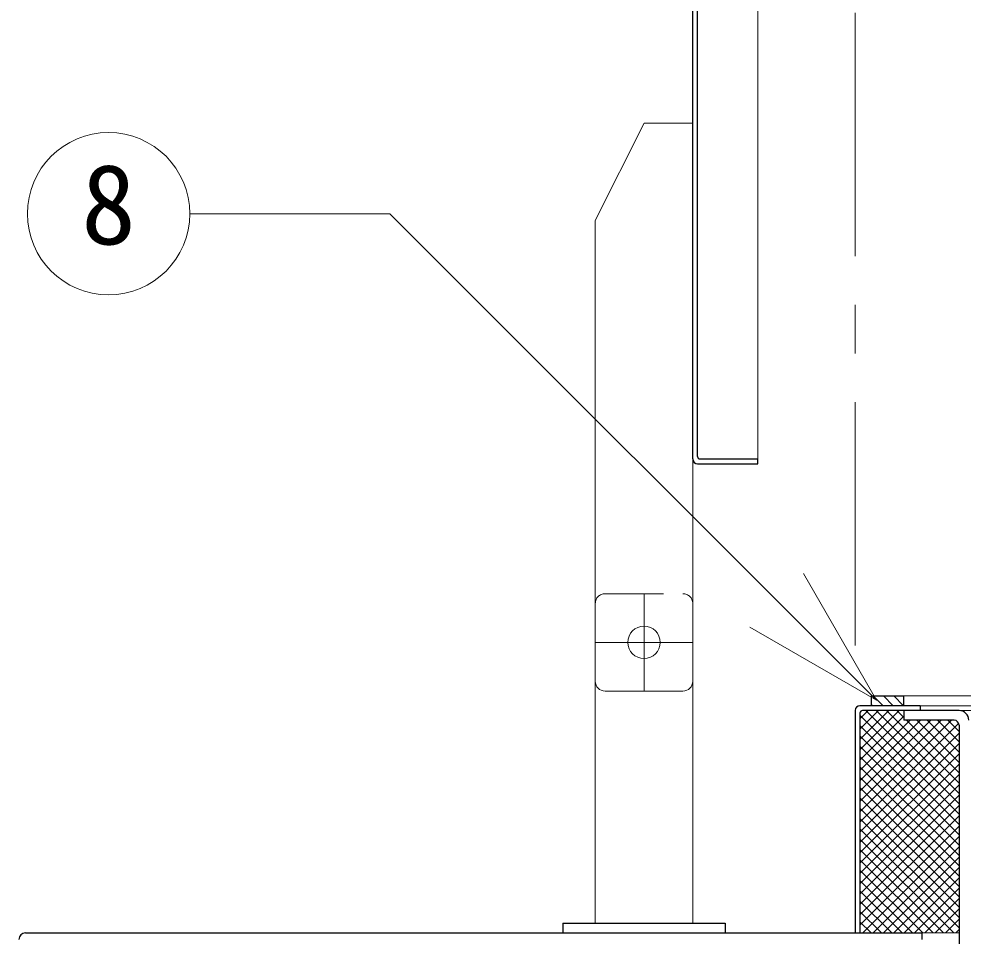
# Model space of a CAD drawing. Units: millimetres at full size, sheet at 1:15; details may follow other scales. Extents: x -3044 to 3031, y -2085 to 2130.
# Drawn here: x -2724 to -2433.2, y -381 to -98.4 of the extents above; entities that cross this region are included whole.
import ezdxf
from ezdxf.enums import TextEntityAlignment as Align

# ---------------------------------------------------------------- set-up
doc = ezdxf.new("R2010")
doc.units = ezdxf.units.MM
doc.header["$LTSCALE"] = 15
doc.linetypes.add('CHAIN1', pattern=[8, 5, -1, 1, -1])
doc.linetypes.add('DASHED1', pattern=[1.8, 1.2, -0.6])
doc.layers.add('0-0', color=4, linetype='Continuous', lineweight=9)
doc.styles.add('ＭＳ ゴシック', font='')
doc.styles.get('ＭＳ ゴシック').set_extended_font_data('MS Gothic')

msp = doc.modelspace()

# ---------------------------------------------------------------- linework, layer by layer
at = {"layer": '0-0'}
for p, q in [((-2496.5, -233.96), (-2496.5, 203.04)), ((-2546.5, -376.96), (-2546.5, -302.46)), ((-2516.5, -376.96), (-2516.5, -302.46)), ((-2460.91, -306.96), (-2457.91, -309.96)), ((-2457.73, -306.96), (-2454.73, -309.96)), ((-2454.55, -306.96), (-2451.55, -309.96)), ((-2285.65, -306.96), (-2451.5, -306.96)), ((-2461.5, -309.55), (-2461.1, -309.96)), ((-2285.96, -309.96), (-2446.5, -309.96)), ((-2465, -323.53), (-2452.93, -311.46)), ((-2465, -320.34), (-2456.11, -311.46)), ((-2465, -317.16), (-2459.29, -311.46)), ((-2465, -313.98), (-2462.48, -311.46)), ((-2465, -312.87), (-2434.5, -343.37)), ((-2465, -326.71), (-2451.5, -313.21)), ((-2463.23, -311.46), (-2434.5, -340.19)), ((-2460.05, -311.46), (-2434.5, -337.01)), ((-2456.87, -311.46), (-2434.5, -333.82)), ((-2453.68, -311.46), (-2451.5, -313.64)), ((-2286.11, -311.46), (-2434.5, -311.46)), ((-2465, -342.62), (-2436.84, -314.46)), ((-2465, -339.44), (-2440.02, -314.46)), ((-2465, -336.25), (-2443.2, -314.46)), ((-2465, -333.07), (-2446.38, -314.46)), ((-2465, -329.89), (-2449.57, -314.46)), ((-2465, -345.8), (-2434.6, -315.4)), ((-2465, -316.05), (-2434.5, -346.55)), ((-2450.68, -314.46), (-2434.5, -330.64)), ((-2447.5, -314.46), (-2434.5, -327.46)), ((-2444.32, -314.46), (-2434.5, -324.28)), ((-2441.14, -314.46), (-2434.5, -321.1)), ((-2437.96, -314.46), (-2434.5, -317.92)), ((-2465, -348.98), (-2434.5, -318.48)), ((-2465, -319.23), (-2434.5, -349.73)), ((-2465, -352.16), (-2434.5, -321.66)), ((-2465, -322.42), (-2434.5, -352.92)), ((-2465, -355.34), (-2434.5, -324.84)), ((-2465, -325.6), (-2434.5, -356.1)), ((-2465, -358.53), (-2434.5, -328.03)), ((-2465, -328.78), (-2434.5, -359.28)), ((-2465, -361.71), (-2434.5, -331.21)), ((-2465, -331.96), (-2434.5, -362.46)), ((-2465, -364.89), (-2434.5, -334.39)), ((-2465, -335.14), (-2434.5, -365.64)), ((-2465, -368.07), (-2434.5, -337.57)), ((-2465, -338.33), (-2434.5, -368.83)), ((-2465, -371.25), (-2434.5, -340.75)), ((-2465, -341.51), (-2434.5, -372.01)), ((-2465, -374.44), (-2434.5, -343.94)), ((-2465, -344.69), (-2434.5, -375.19)), ((-2465, -377.62), (-2434.5, -347.12)), ((-2465, -347.87), (-2434.5, -378.37)), ((-2465, -351.05), (-2436.1, -379.96)), ((-2464.15, -379.96), (-2434.5, -350.3)), ((-2465, -354.24), (-2439.28, -379.96)), ((-2460.97, -379.96), (-2434.5, -353.48)), ((-2465, -357.42), (-2442.46, -379.96)), ((-2457.79, -379.96), (-2434.5, -356.66)), ((-2454.61, -379.96), (-2434.5, -359.85)), ((-2465, -360.6), (-2445.64, -379.96)), ((-2451.43, -379.96), (-2434.5, -363.03)), ((-2465, -363.78), (-2448.82, -379.96)), ((-2448.24, -379.96), (-2434.5, -366.21)), ((-2465, -366.96), (-2452.01, -379.96)), ((-2465, -370.15), (-2455.19, -379.96)), ((-2445.06, -379.96), (-2434.5, -369.39)), ((-2465, -373.33), (-2458.37, -379.96)), ((-2441.88, -379.96), (-2434.5, -372.57)), ((-2465, -376.51), (-2461.55, -379.96)), ((-2438.7, -379.96), (-2434.5, -375.76)), ((-2465, -379.69), (-2464.73, -379.96)), ((-2434.5, -379.96), (-2446, -379.96)), ((-2435.52, -379.96), (-2434.5, -378.94))]:
    msp.add_line(p, q, dxfattribs=at)
at = {"layer": '0-0', "linetype": 'CHAIN1'}
for p, q in [((-2466.5, -291.46), (-2466.5, 200.04)), ((-2531.5, -275.46), (-2531.5, -305.46)), ((-2546.5, -290.46), (-2516.5, -290.46))]:
    msp.add_line(p, q, dxfattribs=at)
at = {"layer": '0-0', "color": 5, "lineweight": 25}
for p, q in [((-2515, -233.21), (-2515, 181.54)), ((-2515, -235.46), (-2496.5, -235.46)), ((-2514.25, -233.96), (-2496.5, -233.96)), ((-2496.5, -235.46), (-2496.5, -233.96)), ((-2461.5, -306.96), (-2451.5, -306.96)), ((-2461.5, -309.96), (-2461.5, -306.96)), ((-2451.5, -309.96), (-2451.5, -306.96)), ((-2446.5, -309.96), (-2465, -309.96)), ((-2446.5, -309.96), (-2446.5, -311.46)), ((-2466.5, -311.46), (-2466.5, -379.96)), ((-2465, -312.21), (-2465, -379.96)), ((-2434.5, -311.46), (-2464.25, -311.46)), ((-2451.5, -311.46), (-2451.5, -314.46)), ((-2436, -314.46), (-2451.5, -314.46)), ((-2434.5, -315.96), (-2434.5, -407.46)), ((-2556.5, -376.96), (-2506.5, -376.96)), ((-2556.5, -376.96), (-2556.5, -379.96)), ((-2506.5, -376.96), (-2506.5, -379.96)), ((-2722, -379.96), (-2446, -379.96)), ((-2446, -379.96), (-2446, -381.96))]:
    msp.add_line(p, q, dxfattribs=at)
at = {"layer": '0-0', "color": 7, "lineweight": 18}
for p, q in [((-2531.5, -130.46), (-2546.5, -160.46)), ((-2531.5, -130.46), (-2516.5, -130.46)), ((-2671.37, -158.39), (-2609.75, -158.39)), ((-2459.9, -308.23), (-2609.75, -158.39)), ((-2546.5, -160.46), (-2546.5, -302.46)), ((-2516.5, -233.96), (-2516.5, -302.46)), ((-2459.9, -308.23), (-2482.4, -269.26)), ((-2459.9, -308.23), (-2498.87, -285.73)), ((-2519.5, -305.46), (-2543.5, -305.46))]:
    msp.add_line(p, q, dxfattribs=at)
at = {"layer": '0-0', "linetype": 'DASHED1'}
msp.add_line((-2543.5, -275.46), (-2519.5, -275.46), dxfattribs=at)
at = {"layer": '0-0', "color": 5, "lineweight": 25}
msp.add_lwpolyline([(-2516.5, -233.96), (-2516.5, 181.54), (-2515, 181.54)], dxfattribs=at)
at = {"layer": '0-0', "color": 7, "lineweight": 18}
for centre, radius in [((-2696.37, -158.39), 25), ((-2531.5, -290.46), 5)]:
    msp.add_circle(centre, radius, dxfattribs=at)
at = {"layer": '0-0', "color": 5, "lineweight": 25}
for centre, radius, start, end in [((-2515, -233.96), 1.5, 180, 270), ((-2514.25, -233.21), 0.75, 180, 270), ((-2465, -311.46), 1.5, 90, 180), ((-2464.25, -312.21), 0.75, 90, 180), ((-2434.5, -314.46), 3, 0, 90), ((-2436, -315.96), 1.5, 0, 90), ((-2722, -381.96), 2, 90, 180)]:
    msp.add_arc(centre, radius, start, end, dxfattribs=at)
at = {"layer": '0-0', "linetype": 'DASHED1'}
for centre, start, end in [((-2543.5, -278.46), 90, 180), ((-2519.5, -278.46), 0, 90)]:
    msp.add_arc(centre, 3, start, end, dxfattribs=at)
at = {"layer": '0-0', "color": 7, "lineweight": 18}
for centre, start, end in [((-2543.5, -302.46), 180, 270), ((-2519.5, -302.46), 270, 0)]:
    msp.add_arc(centre, 3, start, end, dxfattribs=at)

# ---------------------------------------------------------------- texts
at = {"layer": '0-0', "color": 7, "style": 'ＭＳ ゴシック'}
msp.add_text('8', height=24.74, dxfattribs=at).set_placement((-2704.8, -175.26), align=Align.BOTTOM_LEFT)

doc.saveas('drawing.dxf')
